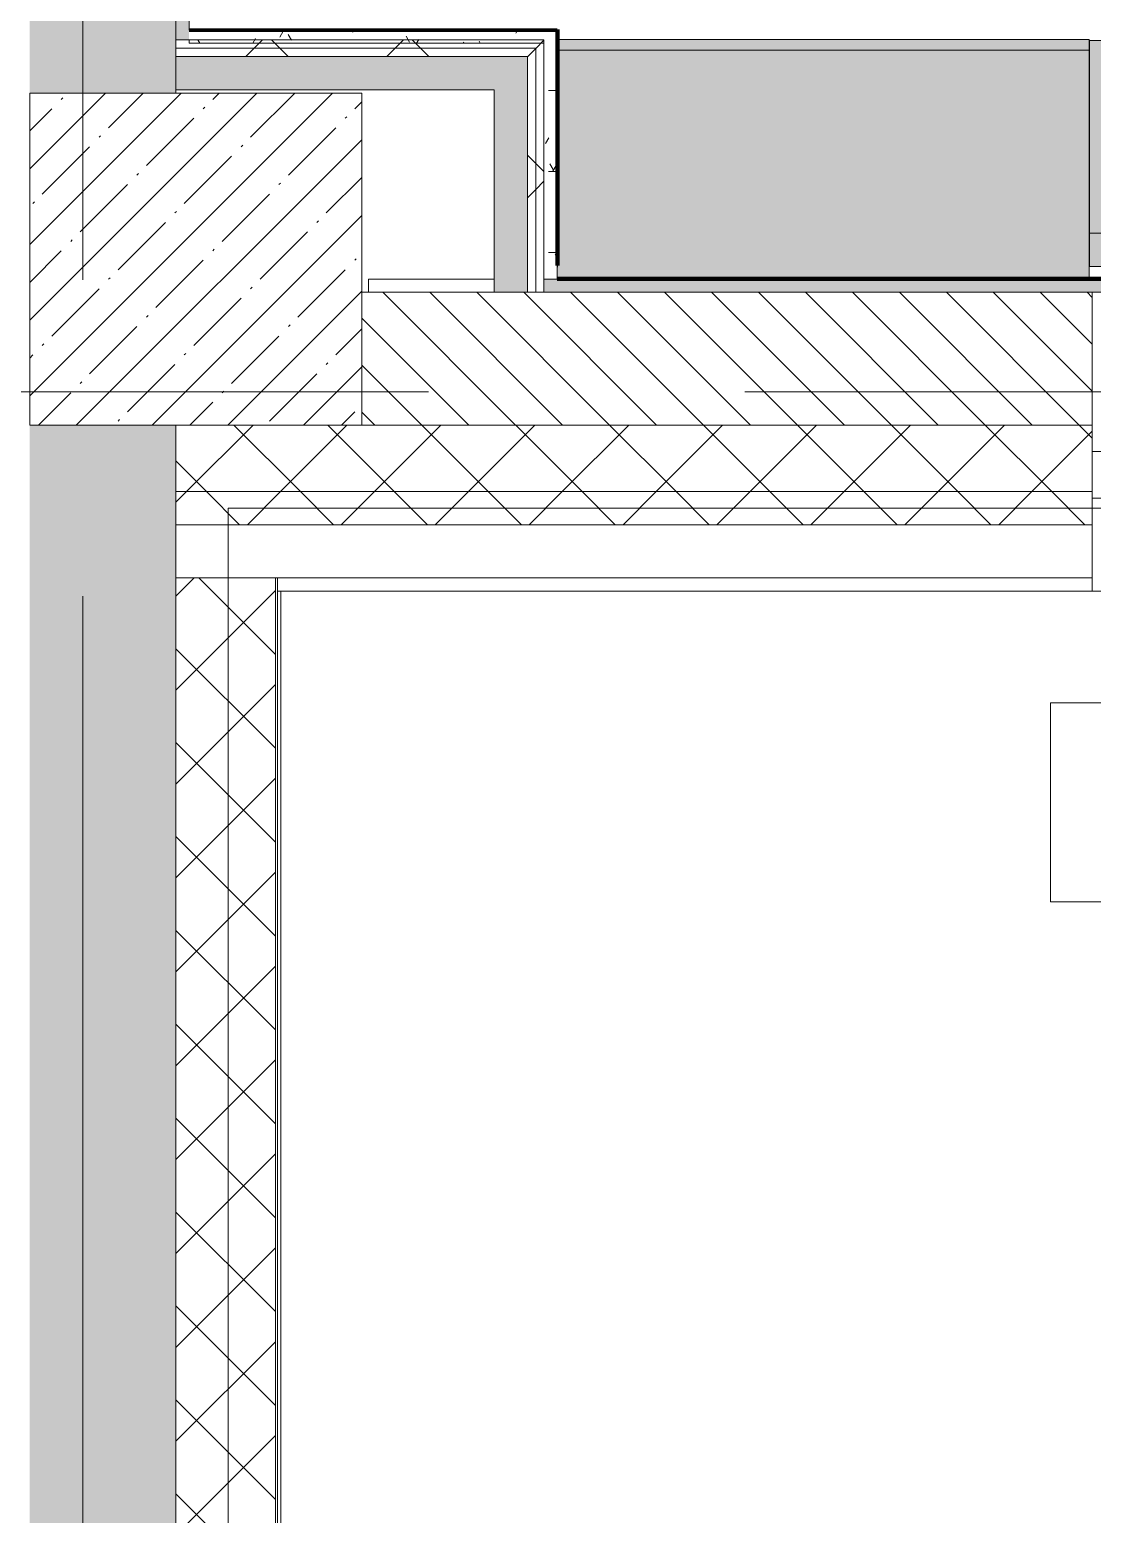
# Model space of a CAD drawing. Header units: millimetres. Extents: x 35157 to 232994, y -8553 to 29000.
# Drawn here: x 75480 to 77080, y 1909 to 4145 of the extents above; entities that cross this region are included whole.
import ezdxf

# ---------------------------------------------------------------- set-up
doc = ezdxf.new("R2010")
doc.units = ezdxf.units.MM
doc.linetypes.add('Осевая', pattern=[3175, 635, -476.25, 1587.5, -476.25])
for name, color, linetype, lineweight in [('A-GLAZ', 7, 'Continuous', 9), ('A-GLAZ-1', 7, 'Continuous', 13), ('A-WALL', 7, 'Continuous', 9), ('A-WALL-IDEN', 7, 'Continuous', 9), ('I-WALL', 7, 'Continuous', 9), ('S-COLS', 7, 'Continuous', 9), ('Оси-2', 7, 'Осевая', 9)]:
    doc.layers.add(name, color=color, linetype=linetype, lineweight=lineweight)
for name, color, linetype, lineweight, true_color in [('A-WALL-1', 7, 'Continuous', 9, 0xc0c0c0), ('A-WALL-4', 7, 'Continuous', 9, 0xff80c0), ('I-WALL-5', 7, 'Continuous', 9, 0xc0c0c0), ('I-WALL-9', 7, 'Continuous', 80, 0xff80c0), ('S-WALL-ANLY', 7, 'Continuous', 13, 0x008040), ('S-WALL-ANLY-1', 7, 'Continuous', 5, 0x008040), ('Знаки-1', 7, 'Continuous', 9, 0xc1bbaf), ('Знаки-3', 9, 'Continuous', 9, 0x808080), ('Знаки-4', 7, 'Continuous', 9, 0xaba79f), ('Знаки-6', 7, 'Continuous', 9, 0xccc5b7)]:
    doc.layers.add(name, color=color, linetype=linetype, lineweight=lineweight, true_color=true_color)
doc.layers.add('Знаки-2', color=7, linetype='Continuous', lineweight=9, transparency=0.5)
pattern_1 = [(45, (0, 0), (-70.71068, 70.71068), []), (135, (0, 0), (-70.71068, -70.71068), [])]
pattern_2 = [(0, (0, 0), (121.92, 30.48), [10.058, -81.382, 10.058, -81.382, -487.68]), (0, (0, 0), (121.92, 30.48), [-182.88, 10.058, -172.822, 10.058, -81.382, -213.36]), (0, (0, 0), (121.92, 30.48), [-457.2, 10.058, -50.902, 10.058, -142.342]), (120, (45.72, 15.24), (-87.356454, 90.345817), [10.058, -81.382, 10.058, -81.382, -487.68]), (120, (45.72, 15.24), (-87.356454, 90.345817), [-182.88, 10.058, -172.822, 10.058, -81.382, -213.36]), (120, (45.72, 15.24), (-87.356454, 90.345817), [-457.2, 10.058, -50.902, 10.058, -142.342]), (240, (60.96, 76.2), (-34.563546, -120.825817), [10.058, -81.382, 10.058, -81.382, -487.68]), (240, (60.96, 76.2), (-34.563546, -120.825817), [-182.88, 10.058, -172.822, 10.058, -81.382, -213.36]), (240, (60.96, 76.2), (-34.563546, -120.825817), [-457.2, 10.058, -50.902, 10.058, -142.342])]
pattern_3 = [(45, (0, 0), (-106.06602, 106.06602), []), (135, (0, 0), (-106.06602, -106.06602), [])]

# ---------------------------------------------------------------- blocks, each defined once
blk = doc.blocks.new('BSC_Колонна _Прямоугольная - 500х500-V11-План отделки стен 2 этажа в осях 12-23')
at = {"layer": 'S-COLS'}
h = blk.add_hatch(dxfattribs=at)
h.set_pattern_fill('FP_12', color=256, style=0, pattern_type=2)
h.set_pattern_definition([(45, (-75730, -3800), (-57.02463, 57.02463), []), (45, (-75672.975, -3800), (-57.02463, 57.02463), [100.806, -20.161, 3.353, -16.808])])
h.paths.add_polyline_path([(-250, -250), (250, -250), (250, 250), (-250, 250)])
for p, q in [((250, 250), (-250, 250)), ((-250, 250), (-250, -250)), ((250, -250), (250, 250)), ((-250, -250), (250, -250))]:
    blk.add_line(p, q, dxfattribs=at)
blk = doc.blocks.new('120_Окно_СКБ_1Ст - 120_Окно_СКБ_1Ст 900х2500_h_-19906150-План отделки стен 2 этажа в осях 12-23')
at = {"layer": 'A-GLAZ'}
for p, q in [((450, -5), (-450, -5)), ((-330, -55), (330, -55)), ((330, -65), (-330, -65)), ((-430, -75), (-400, -75)), ((400, -75), (430, -75))]:
    blk.add_line(p, q, dxfattribs=at)
at = {"layer": 'A-GLAZ-1'}
for p, q in [((-450, -75), (-450, -5)), ((-450, -5), (-380, -5)), ((-380, -5), (-380, -75)), ((380, -75), (380, -5)), ((380, -5), (450, -5)), ((450, -5), (450, -75)), ((380, -35), (-380, -35)), ((-380, -35), (-380, -75)), ((-330, -85), (-330, -35)), ((330, -85), (330, -35)), ((380, -75), (380, -35)), ((-380, -75), (-450, -75)), ((-380, -75), (-400, -75)), ((-400, -75), (-400, -85)), ((-400, -85), (400, -85)), ((400, -85), (-400, -85)), ((450, -75), (380, -75)), ((400, -75), (380, -75)), ((400, -85), (400, -75))]:
    blk.add_line(p, q, dxfattribs=at)
blk = doc.blocks.new('Зашивка_ опоясывающая панель - Зашивка_ опоясывающая панель-V62-План отделки стен 2 этажа в осях 12-23')
at = {"layer": 'Знаки-2'}
for points in [[(-430, -110), (-406, -110), (-406.2, 180), (-430, 180), (-430, -89)], [(-406, -160), (-406.2, 180), (-430, 180), (-430, -160), (-406.2, -160)]]:
    blk.add_hatch(color=256, dxfattribs=at).paths.add_polyline_path(points)
at = {"layer": 'Знаки-1'}
for p, q in [((-430, 180), (-430, -110)), ((-430, 180), (-406.2, 180)), ((-406, 180), (-406, -110)), ((-406, -110), (-406, 180)), ((-406, -160), (-406, -110))]:
    blk.add_line(p, q, dxfattribs=at)
at = {"layer": 'Знаки-3'}
for p, q in [((-430, -160), (-430, 180)), ((-430, 180), (-406.2, 180)), ((-430, -160), (-406.2, -160))]:
    blk.add_line(p, q, dxfattribs=at)
at = {"layer": 'Знаки-4'}
for p, q in [((-430, 180), (-430, -110)), ((-430, -110), (-430, 180)), ((-430, 180), (-406.2, 180)), ((-430, 180), (-406.2, 180)), ((-406, 180), (-406, -160)), ((-430, -110), (-430, -160)), ((-430, -110), (-406.2, -110)), ((-430, -110), (-406.2, -110)), ((-406.2, -160), (-430, -160))]:
    blk.add_line(p, q, dxfattribs=at)
at = {"layer": 'Знаки-6'}
blk.add_line((-406, -110), (-406, 180), dxfattribs=at)
blk = doc.blocks.new('Зашивка без перфорации М3 - М3_11-30988427-План отделки стен 2 этажа в осях 12-23')
at = {"layer": 'Знаки-2'}
for points in [[(160.7, 180), (-430, 180), (-430, -179.9), (371, -179.9), (371, 180)], [(371, -163.9), (-430, -163.9), (-430, -179.9), (371, -179.9), (371, -174)]]:
    blk.add_hatch(color=256, dxfattribs=at).paths.add_polyline_path(points)
at = {"layer": 'Знаки-1'}
for p, q in [((371, -163.9), (-430, -163.9)), ((-430, -163.9), (-430, -179.9)), ((-430, -179.9), (371, -179.9))]:
    blk.add_line(p, q, dxfattribs=at)
at = {"layer": 'Знаки-3'}
for p, q in [((371, 180), (-430, 180)), ((-430, 180), (-430, -179.9)), ((-430, -179.9), (371, -179.9))]:
    blk.add_line(p, q, dxfattribs=at)
at = {"layer": 'Знаки-4'}
for p, q in [((-430, -179.9), (-430, 180)), ((-430, 180), (371, 180)), ((-430, -163.9), (371, -163.9)), ((-430, -163.9), (-430, -179.9)), ((371, -179.9), (-430, -179.9)), ((371, -179.9), (-430, -179.9))]:
    blk.add_line(p, q, dxfattribs=at)
blk = doc.blocks.new('М_стена_0001 - Типоразмер_без рамки-25382661-План отделки стен 2 этажа в осях 12-23')
at = {"layer": 'A-WALL-IDEN'}
for p, q in [((3.258, 1.523), (-3.273, 1.523)), ((-3.273, 1.523), (-3.273, -1.477)), ((3.258, -1.477), (3.258, 1.523)), ((-3.273, -1.477), (3.258, -1.477))]:
    blk.add_line(p, q, dxfattribs=at)

msp = doc.modelspace()

# ---------------------------------------------------------------- hatches: boundary and pattern name
at = {"layer": 'A-WALL'}
h = msp.add_hatch(dxfattribs=at)
h.set_pattern_fill('FP_21', color=256, style=0, pattern_type=2)
h.set_pattern_definition([(135, (0, 0), (-35.35534, -35.35534), [])])
h.paths.add_polyline_path([(77985, 3550), (79180, 3550), (79180, 3750), (77980, 3750), (77980, 3550)])
h.paths.add_polyline_path([(80350, 3550), (80350, 3750), (80080, 3750), (80080, 3550), (80235.5, 3550)])
h.paths.add_polyline_path([(77080, 3550), (77080, 3750), (75980, 3750), (75980, 3550), (76484.7, 3550)])
h = msp.add_hatch(dxfattribs=at)
h.set_pattern_fill('FP_16', color=256, style=0, pattern_type=2)
h.set_pattern_definition(pattern_1)
h.paths.add_polyline_path([(84700, 3450), (84700, 3550), (84120, 3550), (84120, 3450), (84200, 3450)])
h.paths.add_polyline_path([(75700, 3450), (77080, 3450), (77080, 3550), (75700, 3550)])
h.paths.add_polyline_path([(77985, 3450), (79180, 3450), (79180, 3550), (77980, 3550), (77980, 3450)])
h.paths.add_polyline_path([(81420, 3450), (81420, 3550), (80080, 3550), (80080, 3450), (80985.7, 3450)])
h = msp.add_hatch(dxfattribs=at)
h.set_pattern_fill('FP_16', color=256, style=0, pattern_type=2)
h.set_pattern_definition(pattern_1)
h.paths.add_polyline_path([(78735.2, 3400), (79180, 3400), (79180, 3450), (77980, 3450), (77980, 3400), (77985, 3400)])
h.paths.add_polyline_path([(75700, 3400), (77080, 3400), (77080, 3450), (75700, 3450)])
h.paths.add_polyline_path([(84700, 3400), (84800, 3400), (84800, 3450), (84120, 3450), (84120, 3400)])
h.paths.add_polyline_path([(81420, 3400), (81420, 3450), (80080, 3450), (80080, 3400), (80985.7, 3400)])
h = msp.add_hatch(dxfattribs=at)
h.set_pattern_fill('FP_16', color=256, style=0, pattern_type=2)
h.set_pattern_definition(pattern_1)
h.paths.add_polyline_path([(75700, -250), (75850, -250), (75850, 3320), (75700, 3320), (75700, -100)])
at = {"layer": 'I-WALL'}
h = msp.add_hatch(dxfattribs=at)
h.set_pattern_fill('FP_63', color=256, style=0, pattern_type=2)
h.set_pattern_definition(pattern_2)
h.paths.add_polyline_path([(75700, 4130), (75720, 4130), (75720, 9352.3), (75700, 9352.3), (75700, 4992.8)])
h.paths.add_polyline_path([(75700, 10792.3), (75720, 10792.3), (75720, 10900), (75700, 10900)])
h = msp.add_hatch(dxfattribs=at)
h.set_pattern_fill('FP_18', color=256, style=0, pattern_type=2)
h.set_pattern_definition([(45, (0, 0), (-57.02463, 57.02463), []), (45, (57.025, 0), (-57.02463, 57.02463), [100.806, -20.161, 3.353, -16.808])])
h.paths.add_polyline_path([(75480, -100), (75700, -100), (75700, 3550), (75480, 3550), (75480, 120)])
h.paths.add_polyline_path([(75480, 4050), (75700, 4050), (75700, 7900), (75480, 7900), (75480, 4992.8)])
h = msp.add_hatch(dxfattribs=at)
h.set_pattern_fill('FP_63', color=256, style=0, pattern_type=2)
h.set_pattern_definition(pattern_2)
h.paths.add_polyline_path([(76254.4, 4125), (76254.4, 4145), (75720, 4145), (75720, 4125), (75734.5, 4125)])
h = msp.add_hatch(dxfattribs=at)
h.set_pattern_fill('FP_63', color=256, style=0, pattern_type=2)
h.set_pattern_definition(pattern_2)
h.paths.add_polyline_path([(76254.4, 3770), (76274.4, 3771), (76274.4, 4145), (76254.4, 4145), (76254.4, 4058.5)])
h = msp.add_hatch(dxfattribs=at)
h.set_pattern_fill('FP_64', color=256, style=0, pattern_type=2)
h.set_pattern_definition(pattern_3)
h.paths.add_polyline_path([(75700, 4117.5), (76254.4, 4117.5), (76254.4, 4130), (75700, 4130)])
h = msp.add_hatch(dxfattribs=at)
h.set_pattern_fill('FP_64', color=256, style=0, pattern_type=2)
h.set_pattern_definition(pattern_3)
h.paths.add_polyline_path([(76241.9, 4105), (76241.9, 4117.5), (75700, 4117.5), (75700, 4105), (76229.4, 4105)])
h = msp.add_hatch(dxfattribs=at)
h.set_pattern_fill('FP_64', color=256, style=0, pattern_type=2)
h.set_pattern_definition(pattern_3)
h.paths.add_polyline_path([(76254.4, 3750), (76254.4, 4117.5), (76241.9, 4117.5), (76241.9, 3750)])
for points in [[(76229.4, 4055), (76229.4, 4105), (75700, 4105), (75700, 4055), (76179.4, 4055)], [(76179.4, 3750), (76229.4, 3750), (76229.4, 4055), (76179.4, 4055)]]:
    msp.add_hatch(color=256, dxfattribs=at).paths.add_polyline_path(points)
h = msp.add_hatch(dxfattribs=at)
h.set_pattern_fill('FP_64', color=256, style=0, pattern_type=2)
h.set_pattern_definition(pattern_3)
h.paths.add_polyline_path([(76229.4, 3750), (76241.9, 3750), (76241.9, 4105), (76229.4, 4105), (76229.4, 4055)])
h = msp.add_hatch(dxfattribs=at)
h.set_pattern_fill('FP_63', color=256, style=0, pattern_type=2)
h.set_pattern_definition(pattern_2)
h.paths.add_polyline_path([(80340, 3750), (80340, 3770), (76254.4, 3770), (76254.4, 3750), (80235.5, 3750)])

# ---------------------------------------------------------------- linework, layer by layer
at = {"layer": 'A-WALL'}
for p, q in [((75720, 4145), (75720, 9352.3)), ((75700, 4130), (75720, 4130)), ((76241.9, 4117.5), (75700, 4117.5)), ((76241.9, 3750), (76241.9, 4117.5)), ((76229.4, 4105), (75700, 4105)), ((76229.4, 3750), (76229.4, 4105)), ((76254.4, 3770), (76254.4, 3750)), ((77080, 3550), (75980, 3550)), ((75700, 3450), (77080, 3450)), ((75700, 3400), (77080, 3400)), ((75700, 3320), (77080, 3320)), ((75700, -100), (75700, 3320)), ((75850, -250), (75850, 3320)), ((75853, -253), (75853, 3320))]:
    msp.add_line(p, q, dxfattribs=at)
at = {"layer": 'A-WALL-1'}
for p, q in [((76254.4, 3750), (75980, 3750)), ((77080, 3300), (77080, 3510)), ((75853, 3300), (84950, 3300)), ((75858, -258), (75858, 3300))]:
    msp.add_line(p, q, dxfattribs=at)
at = {"layer": 'A-WALL-4'}
msp.add_line((76274.4, 3771), (76274.4, 3770), dxfattribs=at)
at = {"layer": 'I-WALL-5'}
for p, q in [((75700, 9352.3), (75700, 4050)), ((75720, 4130), (75720, 4125)), ((76254.4, 4130), (75720, 4130)), ((75720, 4125), (76254.4, 4125)), ((76254.4, 3770), (76254.4, 4130)), ((75700, 4055), (76179.4, 4055)), ((76179.4, 4055), (76179.4, 3750)), ((76274.4, 3771), (76274.4, 3790.5)), ((75990, 3770), (75990, 3750)), ((75990, 3770), (76179.4, 3770)), ((76254.4, 3770), (76274.4, 3770)), ((76179.4, 3750), (76254.4, 3750)), ((76254.4, 3750), (80350, 3750)), ((77080, 3750), (77080, 3510)), ((75700, 3320), (75700, 3550)), ((77080, 3510), (77100, 3510))]:
    msp.add_line(p, q, dxfattribs=at)
at = {"layer": 'I-WALL-9'}
for p, q in [((75720, 4145), (76274.4, 4145)), ((76274.4, 4145), (76274.4, 3790.5)), ((76275.4, 3790.5), (76275.4, 4146)), ((76274.4, 3790.5), (76275.4, 3790.5)), ((80329, 3771), (76274.4, 3771)), ((76274.4, 3770), (80340, 3770))]:
    msp.add_line(p, q, dxfattribs=at)
at = {"layer": 'S-WALL-ANLY'}
msp.add_line((77980, 3425), (77080, 3425), dxfattribs=at)
at = {"layer": 'S-WALL-ANLY-1'}
for p, q in [((75779, 3425), (77080, 3425)), ((75779, -179), (75779, 3425))]:
    msp.add_line(p, q, dxfattribs=at)
at = {"layer": 'Оси-2'}
for p, q in [((75560, 593.7), (75560, 25078.1)), ((38456.8, 3600), (82200, 3600))]:
    msp.add_line(p, q, dxfattribs=at)

# ---------------------------------------------------------------- block references
at = {"layer": 'A-GLAZ', "rotation": 180}
msp.add_blockref('120_Окно_СКБ_1Ст - 120_Окно_СКБ_1Ст 900х2500_h_-19906150-План отделки стен 2 этажа в осях 12-23', (77530, 3435), dxfattribs=at)
at = {"layer": 'A-WALL-IDEN', "xscale": 99.99999999999993, "yscale": 99.99999999999993, "zscale": 99.99999999999993}
msp.add_blockref('М_стена_0001 - Типоразмер_без рамки-25382661-План отделки стен 2 этажа в осях 12-23', (77344.2, 2979.5), dxfattribs=at)
at = {"layer": 'S-COLS'}
msp.add_blockref('BSC_Колонна _Прямоугольная - 500х500-V11-План отделки стен 2 этажа в осях 12-23', (75730, 3800), dxfattribs=at)
at = {"layer": 'Знаки-1', "rotation": 180}
msp.add_blockref('Зашивка без перфорации М3 - М3_11-30988427-План отделки стен 2 этажа в осях 12-23', (76645.3, 3951), dxfattribs=at)
at = {"layer": 'Знаки-3'}
msp.add_blockref('Зашивка_ опоясывающая панель - Зашивка_ опоясывающая панель-V62-План отделки стен 2 этажа в осях 12-23', (77505.6, 3949), dxfattribs=at)

doc.saveas('drawing.dxf')
